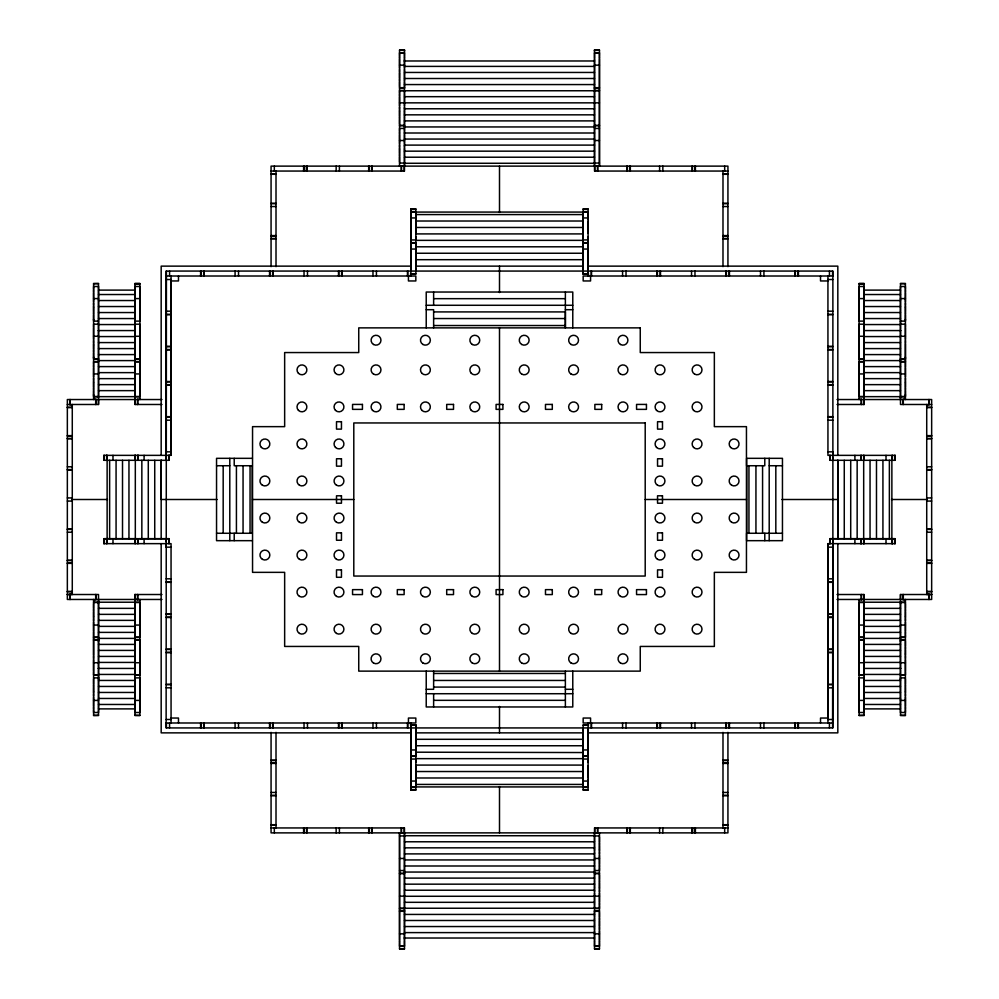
<?xml version="1.0" encoding="UTF-8"?>
<svg xmlns="http://www.w3.org/2000/svg" width="999" height="999" viewBox="0 0 999 999"><rect width="100%" height="100%" fill="white"/><g stroke="black" fill="none" stroke-linecap="round" stroke-linejoin="round"><path stroke-width="1.5" d="M93.581 599.462L93.581 715.559L98.514 715.559L98.514 599.462M93.581 395.429L93.581 390.484M93.581 389.735L93.581 387.712M93.581 387.038L93.581 382.842M93.581 382.592L93.581 381.306M93.581 380.519L93.581 378.171M93.581 377.06L93.581 367.944M93.581 367.207L93.581 365.172M93.581 364.498L93.581 362.237M93.581 357.754L93.581 352.797M93.581 352.06L93.581 350.037M93.581 349.35L93.581 345.167M93.581 344.917L93.581 343.631M93.581 342.832L93.581 340.497M93.581 339.385L93.581 327.497M93.581 326.823L93.581 324.55M93.581 320.08L93.581 315.122M93.581 314.373L93.581 312.35M93.581 311.676L93.581 307.492M93.581 307.23L93.581 305.956M93.581 305.157L93.581 302.809M93.581 301.698L93.581 292.595M93.581 291.845L93.581 289.822M93.581 289.148L93.581 286.875M67.345 404.483L98.514 404.483L98.514 399.538M98.514 397.152L98.514 330.269M98.514 329.52L98.514 289.822M98.514 289.148L98.514 286.875M98.514 679.308L98.514 677.21M98.514 641.633L98.514 639.535M98.514 603.945L98.514 601.848M171.066 722.989L171.054 543.643L103.896 543.643L103.896 538.698L169.181 538.698L169.181 543.643M169.181 460.302L169.181 455.357L169.181 460.302L103.896 460.302L103.896 455.357L171.054 455.357L171.066 280.956L178.484 280.956L178.484 276.011M104.196 460.302L104.196 455.357M106.656 460.302L106.656 455.357M107.13 538.698L107.13 460.302M109.628 538.698L109.628 460.302M112.987 460.302L112.987 455.357M116.071 538.698L116.071 460.302M122.515 538.698L122.515 460.302M128.958 538.698L128.958 460.302M134.94 397.152L134.94 361.863L139.885 361.863M134.94 359.465L134.94 357.367M134.94 319.692L134.94 321.566M134.94 712.125L134.94 709.852M134.94 709.178L134.94 707.155M134.94 706.405L134.94 697.302M134.94 696.191L134.94 693.843M134.94 693.044L134.94 691.77M134.94 691.508L134.94 687.324M134.94 686.65L134.94 684.627M134.94 683.878L134.94 677.21M134.94 669.48L134.94 674.45L98.514 674.437M134.94 668.731L134.94 659.615M134.94 658.503L134.94 656.168M134.94 655.369L134.94 654.083M134.94 653.833L134.94 649.65M134.94 648.963L134.94 646.94M134.94 646.203L134.94 639.535M134.94 636.763L134.94 634.502M134.94 633.828L134.94 631.793M134.94 631.056L134.94 621.94M134.94 620.829L134.94 618.481M134.94 617.694L134.94 616.408M134.94 616.158L134.94 611.962M134.94 611.288L134.94 609.265M134.94 608.516L134.94 601.848M161.963 594.517L134.94 594.517L134.94 599.462L137.775 599.462L137.775 594.517M134.94 399.538L134.94 283.441L139.885 283.441L139.885 399.538M135.315 455.357L135.315 543.643M137.762 460.302L137.762 455.357M139.885 712.125L139.885 709.852M139.885 709.178L139.885 707.155M139.885 706.405L139.885 697.302M139.885 696.191L139.885 693.843M139.885 693.044L139.885 691.77M139.885 691.508L139.885 687.324M139.885 686.65L139.885 684.627M139.885 683.878L139.885 678.92M139.885 674.45L139.885 672.177M139.885 671.503L139.885 659.615M139.885 658.503L139.885 656.168M139.885 655.369L139.885 654.083M139.885 653.833L139.885 649.65M139.885 648.963L139.885 646.94M139.885 646.203L139.885 641.246M139.885 636.763L139.885 634.502M139.885 633.828L139.885 631.793M139.885 631.056L139.885 621.94M139.885 620.829L139.885 618.481M139.885 617.694L139.885 616.408M139.885 616.158L139.885 611.962M139.885 611.288L139.885 609.265M139.885 608.516L139.885 603.571M139.885 670.853L139.885 666.845M141.846 538.698L141.846 460.302M144.093 460.302L144.093 455.357M148.289 538.698L148.289 460.302M154.733 538.698L154.733 460.302M161.176 538.698L161.176 460.302L161.176 499.5L217.058 499.5M161.176 455.357L161.176 266.134L410.901 266.134M166.121 279.533L171.066 279.533M166.121 546.703L166.121 543.643M166.121 541.77L166.121 538.698M166.121 460.302L166.121 271.066L832.879 271.066L832.879 727.934L166.121 727.934L166.421 271.079M166.421 722.989L166.421 727.921M168.881 460.302L168.881 455.357M171.066 349.862L166.121 349.862M171.066 314.697L166.121 314.697M399.538 162.013L399.538 157.055M399.538 156.319L399.538 154.283M399.538 153.609L399.538 149.425M399.538 149.163L399.538 147.889M399.538 147.09L399.538 144.743M399.538 143.644L399.538 134.528M399.538 133.779L399.538 131.756M399.538 131.081L399.538 128.809M399.538 124.326L399.538 119.38M399.538 118.631L399.538 116.608M399.538 115.934L399.538 111.751M399.538 111.488L399.538 110.215M399.538 109.415L399.538 107.068M399.538 105.956L399.538 96.853M399.538 96.104L399.538 94.081M399.538 93.406L399.538 91.134M399.538 86.651L399.538 81.706M399.538 80.956L399.538 78.933M399.538 78.259L399.538 74.076M399.538 73.814L399.538 72.54M399.538 71.741L399.538 69.393M399.538 68.282L399.538 59.166M399.538 58.429L399.538 56.394M399.538 55.719L399.538 53.459M404.483 163.724L404.483 163.049L399.538 163.049M404.483 126.049L404.483 125.375L399.538 125.375M404.483 88.374L404.483 87.7L399.538 87.7M404.483 832.879L404.483 949.05L399.538 949.05L399.538 832.879L399.538 939.834M404.483 166.121L404.483 157.055M404.483 156.319L404.483 154.283M404.483 153.609L404.483 149.425M404.483 149.163L404.483 147.889M404.483 147.09L404.483 144.743M404.483 143.644L404.483 134.528M404.483 133.779L404.483 131.756M404.483 131.081L404.483 128.809M404.483 119.38L404.483 128.446L399.538 128.446M404.483 118.631L404.483 116.608M404.483 115.934L404.483 111.751M404.483 111.488L404.483 110.215M404.483 109.415L404.483 107.068M404.483 105.956L404.483 96.853M404.483 96.104L404.483 94.081M404.483 93.406L404.483 91.134M404.483 87.862L404.483 81.706M404.483 80.956L404.483 78.933M404.483 78.259L404.483 74.076M404.483 73.814L404.483 72.54M404.483 71.741L404.483 69.393M404.483 68.282L404.483 59.166M404.483 58.429L404.483 56.394M404.483 55.719L404.483 53.459M410.901 790.147L410.901 722.989L410.901 790.147L415.846 790.147L415.846 724.862L410.901 724.862M410.901 269.63L410.901 271.016M410.901 269.093L410.901 267.957M410.901 266.458L410.901 245.916M410.901 245.379L410.901 208.853L415.846 208.853L415.846 274.138L410.901 274.138L410.901 276.011L410.901 208.853M410.901 760.326L410.901 759.04L415.846 759.04M410.901 729.208L410.901 727.934M415.846 270.442L415.846 269.63M415.846 269.093L415.846 267.957M415.846 266.458L415.846 245.916M415.846 245.379L415.846 244.243M415.846 239.323L415.846 238.524M415.846 237.987L415.846 236.613M415.846 233.329L415.846 232.168M415.846 231.955L415.846 230.12M415.846 229.87L415.846 225.437M415.846 224.138L415.846 221.303M415.846 219.505L415.846 216.196M415.846 215.609L415.846 214.81M415.846 214.273L415.846 213.137M565.372 671.128L565.372 706.967M565.372 292.033L565.372 327.872L565.372 311.913L433.628 311.913M583.154 756.842L583.154 786.925L415.846 786.925M583.154 754.757L583.154 753.621M583.154 753.084L583.154 732.542M583.154 731.043L583.154 729.907M583.154 729.37L583.154 728.558M588.099 274.138L583.154 274.138L583.154 208.853L588.099 208.853L588.099 276.011L588.099 239.91L583.154 239.96M588.099 785.863L588.099 784.727M588.099 784.19L588.099 783.391M588.099 782.804L588.099 779.495M588.099 777.697L588.099 774.862M588.099 773.563L588.099 769.13M588.099 768.88L588.099 767.045M588.099 766.832L588.099 765.671M588.099 762.387L588.099 761.013M588.099 760.476L588.099 759.677M588.099 756.842L588.099 753.621M588.099 753.084L588.099 732.542M588.099 731.043L588.099 729.907M588.099 729.37L588.099 727.984M594.517 51.149L594.517 49.95L599.462 50.025L599.462 166.121L599.462 59.166M594.517 945.541L594.517 943.281M594.517 942.606L594.517 940.571M594.517 939.834L594.517 930.718M594.517 929.607L594.517 927.259M594.517 926.46L594.517 925.186M594.517 924.924L594.517 920.741M594.517 920.067L594.517 918.044M594.517 917.294L594.517 910.626M594.517 907.866L594.517 905.594M594.517 904.919L594.517 902.896M594.517 902.147L594.517 893.044M594.517 891.932L594.517 889.585M594.517 888.785L594.517 887.512M594.517 887.249L594.517 883.066M594.517 882.392L594.517 880.369M594.517 879.62L594.517 870.554L599.462 870.554M594.517 870.191L594.517 867.919M594.517 867.244L594.517 865.221M594.517 864.472L594.517 855.356M594.517 854.257L594.517 851.91M594.517 851.111L594.517 849.837M594.517 849.575L594.517 845.391M594.517 844.717L594.517 842.681M594.517 841.945L594.517 832.879M594.517 166.121L594.517 49.95M599.462 945.541L599.462 943.281M599.462 942.606L599.462 940.571M599.462 939.834L599.462 930.718M599.462 929.607L599.462 927.259M599.462 926.46L599.462 925.186M599.462 924.924L599.462 920.741M599.462 920.067L599.462 918.044M599.462 917.294L599.462 912.349M599.462 907.866L599.462 905.594M599.462 904.919L599.462 902.896M599.462 902.147L599.462 893.044M599.462 891.932L599.462 889.585M599.462 888.785L599.462 887.512M599.462 887.249L599.462 883.066M599.462 882.392L599.462 880.369M599.462 879.62L599.462 874.674M599.462 870.191L599.462 867.919M599.462 867.244L599.462 865.221M599.462 864.472L599.462 855.356M599.462 854.257L599.462 851.91M599.462 851.111L599.462 849.837M599.462 849.575L599.462 845.391M599.462 844.717L599.462 842.681M599.462 841.945L599.462 836.987M858.029 538.698L829.819 538.698L829.819 543.643L829.819 538.698L895.104 538.698L895.104 543.643L827.946 543.643L827.934 718.044L820.516 718.044L820.516 722.989M827.934 719.492L832.879 719.492M827.934 684.327L832.879 684.327M827.934 649.163L832.879 649.163M827.946 613.973L832.879 613.998M827.946 578.833L832.879 578.833M830.119 543.643L830.119 538.698M832.579 276.011L832.579 271.079M832.879 538.698L832.579 727.921M832.879 460.302L832.879 457.23M832.929 455.357L832.879 452.297M837.824 543.643L837.824 732.866L588.099 732.866M837.824 499.5L837.824 460.302L837.824 538.698L837.824 499.5L781.942 499.5M854.907 543.643L854.907 538.698M859.115 332.205L859.115 328.147M859.115 599.462L859.115 715.559L864.06 715.559L864.06 599.462L861.225 599.462L861.225 594.517M859.115 395.429L859.115 390.484M859.115 389.735L859.115 387.712M859.115 387.038L859.115 382.842M859.115 382.592L859.115 381.306M859.115 380.519L859.115 378.171M859.115 377.06L859.115 367.944M859.115 367.207L859.115 365.172M859.115 364.498L859.115 362.237M859.115 357.754L859.115 352.797M859.115 352.06L859.115 350.037M859.115 349.35L859.115 345.167M859.115 344.917L859.115 343.631M859.115 342.832L859.115 340.497M859.115 339.385L859.115 327.497M859.115 326.823L859.115 324.55M859.115 320.08L859.115 315.122M859.115 314.373L859.115 312.35M859.115 311.676L859.115 307.492M859.115 307.23L859.115 305.956M859.115 305.157L859.115 302.809M859.115 301.698L859.115 292.595M859.115 291.845L859.115 289.822M859.115 289.148L859.115 286.875M861.238 543.643L861.238 538.698M863.685 543.643L863.685 455.357M864.06 321.79L864.06 319.692M837.037 404.483L864.06 404.483L864.06 399.538M864.06 397.152L864.06 390.484M864.06 389.735L864.06 387.712M864.06 387.038L864.06 382.842M864.06 382.592L864.06 381.306M864.06 380.519L864.06 378.171M864.06 377.06L864.06 367.944M864.06 367.207L864.06 365.172M864.06 364.498L864.06 362.237M864.06 359.465L864.06 352.797M864.06 352.06L864.06 350.037M864.06 349.35L864.06 345.167M864.06 344.917L864.06 343.631M864.06 342.832L864.06 340.497M864.06 339.385L864.06 330.269M864.06 329.52L864.06 324.563L900.486 324.563M864.06 321.566L864.06 315.122M864.06 314.373L864.06 312.35M864.06 311.676L864.06 307.492M864.06 307.23L864.06 305.956M864.06 305.157L864.06 302.809M864.06 301.698L864.06 292.595M864.06 291.845L864.06 289.822M864.06 289.148L864.06 286.875M886.013 543.643L886.013 538.698M892.344 543.643L892.344 538.698M894.804 543.643L894.804 538.698M829.819 455.357L829.819 460.302L895.104 460.302L895.104 455.357L827.946 455.357L827.934 276.011M900.486 712.125L900.486 709.852M900.486 709.178L900.486 669.48M900.486 668.731L900.486 601.848M900.486 599.462L900.486 594.517L931.655 594.517L926.722 594.517L926.722 404.483M900.486 399.538L900.486 283.441L905.419 283.441L905.419 399.538M905.419 394.68L905.419 396.478L900.486 396.478L900.486 397.152M905.419 357.005L905.419 358.791L900.486 358.791L900.486 359.465M905.419 319.33L905.419 321.116L900.486 321.116L900.486 321.79M905.419 712.125L905.419 709.852M905.419 709.178L905.419 707.155M905.419 706.405L905.419 697.302M905.419 696.191L905.419 693.843M905.419 693.044L905.419 691.77M905.419 691.508L905.419 687.324M905.419 686.65L905.419 684.627M905.419 683.878L905.419 678.92M905.419 674.45L905.419 672.177M905.419 671.503L905.419 659.615M905.419 658.503L905.419 656.168M905.419 655.369L905.419 654.083M905.419 653.833L905.419 649.65M905.419 648.963L905.419 646.94M905.419 646.203L905.419 641.246M905.419 636.763L905.419 634.502M905.419 633.828L905.419 631.793M905.419 631.056L905.419 621.94M905.419 620.829L905.419 618.481M905.419 617.694L905.419 616.408M905.419 616.158L905.419 611.962M905.419 611.288L905.419 609.265M905.419 608.516L905.419 603.571M139.885 332.205L139.885 328.147M166.121 649.163L171.066 649.138M166.121 613.973L171.054 613.973M166.121 578.833L171.054 578.808M166.121 719.492L171.066 719.467M166.121 684.327L171.066 684.303M827.946 385.027L832.879 385.027M827.934 349.862L832.879 349.837M827.934 314.697L832.879 314.673M827.934 279.533L832.879 279.508M827.946 420.192L832.879 420.167M859.115 666.845L859.115 670.853M169.568 271.066L169.568 276.011M204.046 271.066L204.046 276.011M238.524 271.066L238.524 276.011M273.002 271.079L273.002 276.011M307.48 271.079L307.48 276.011M341.945 271.079L341.958 276.011M376.423 271.079L376.423 276.011M622.577 722.989L622.577 727.921M657.042 722.989L657.08 727.921M691.52 722.989L691.545 727.921M725.998 722.989L726.023 727.921M760.476 722.989L760.501 727.934M794.954 722.989L794.979 727.934M829.432 727.934L829.432 722.989M622.577 271.079L622.577 276.011M657.067 271.079L657.067 276.011M691.545 271.079L691.545 276.011M726.023 271.066L726.023 276.011M760.501 271.066L760.501 276.011M794.979 271.066L794.979 276.011M829.457 271.066L829.432 276.011M204.021 722.989L204.046 727.934M238.499 722.989L238.524 727.934M272.977 722.989L273.002 727.934M307.455 722.989L307.48 727.921M341.92 722.989L341.958 727.921M376.423 722.989L376.423 727.921M169.543 727.934L169.568 722.989M404.483 51.149L404.483 49.95L399.538 50.025L399.538 166.121M399.538 50.325L404.483 50.325M594.517 50.325L599.462 50.325M399.538 52.785L404.483 52.785M594.517 52.785L599.462 52.785M399.538 53.084L404.483 53.084M594.517 53.084L599.462 53.084M404.22 60.976L594.517 60.976M399.538 65.16L404.483 65.16M594.517 65.16L599.462 65.16M404.483 66.396L594.517 66.396M404.483 72.452L594.517 72.452M404.483 78.509L594.517 78.509M404.483 84.565L594.517 84.565M599.462 87.7L594.517 87.7L594.517 88.374M399.538 87.999L404.483 87.999M594.517 87.999L599.462 87.999M399.538 90.459L404.483 90.459M594.517 90.459L599.462 90.459M399.538 90.759L599.462 90.759M404.483 96.678L594.517 96.678M399.538 102.847L599.462 102.847M404.483 108.779L594.517 108.779M404.483 114.835L594.517 114.835M404.483 120.891L594.517 120.891M599.462 125.375L594.517 125.375L594.517 126.049M399.538 125.687L404.483 125.687M594.517 125.687L599.462 125.687M404.483 126.948L594.517 126.948M594.517 128.446L599.462 128.446M404.483 133.004L594.517 133.004M404.483 139.061L594.517 139.061M399.538 140.522L404.483 140.522M594.517 140.522L599.462 140.522M404.483 145.105L594.517 145.105M404.483 151.161L594.517 151.161M404.483 157.218L594.517 157.218M599.462 163.049L594.517 163.049L594.517 163.724M404.22 163.274L594.517 163.274M399.538 165.809L402.01 165.809M596.99 165.809L599.462 165.809M271.066 171.054L404.483 171.054L404.483 49.95M727.934 171.054L594.517 171.054L594.517 59.166M271.066 173.963L276.011 173.963M722.989 173.963L727.934 173.963M271.066 174.288L276.011 174.288M722.989 174.288L727.934 174.288M271.066 203.321L276.011 203.321M722.989 203.321L727.934 203.321M271.066 203.646L276.011 203.646M722.989 203.646L727.934 203.646M271.066 206.543L276.011 206.543M722.989 206.543L727.934 206.543M410.901 209.153L415.846 209.153M583.154 209.153L588.099 209.153M410.901 211.613L415.846 211.613M583.154 211.613L588.099 211.613M410.901 211.913L415.846 211.913M583.154 211.913L588.099 211.913M415.846 212.075L583.154 212.075L583.154 242.158M415.846 214.573L583.154 214.573M410.901 217.944L415.846 217.944M583.154 217.944L588.099 217.944M415.846 221.016L583.154 221.016M415.846 227.472L583.154 227.472M415.846 233.916L583.154 233.916M271.066 235.589L276.011 235.589M722.989 235.589L727.934 235.589M271.066 235.901L276.011 235.901M722.989 235.901L727.934 235.901M271.066 238.486L276.011 238.486M722.989 238.486L727.934 238.486M271.066 238.811L276.011 238.811M722.989 238.811L727.934 238.811M410.901 239.96L415.846 239.96M415.846 240.359L583.154 240.359M410.901 242.72L415.846 242.72M583.154 242.72L588.099 242.72M410.901 243.019L415.846 243.019M583.154 243.019L588.099 243.019M415.846 246.803L583.154 246.803M410.901 249.051L415.846 249.051M583.154 249.051L588.099 249.051M415.846 253.247L583.154 253.247M415.846 259.69L583.154 259.69M415.846 266.134L583.154 266.134M588.099 266.134L837.824 266.134L837.824 455.357M410.901 273.826L415.846 273.826M583.154 273.826L588.099 273.826M832.879 276.011L583.166 276.011L583.166 280.956L590.571 280.956L590.571 276.011M827.934 280.956L820.516 280.956L820.516 276.011M93.581 283.753L98.514 283.654M134.94 283.654L139.885 283.654M859.115 283.654L864.06 283.654M900.486 283.654L905.419 283.753M134.94 283.753L139.885 283.753M859.115 283.753L864.06 283.753M93.581 286.501L98.514 286.501M139.885 286.501L134.94 286.501L134.94 298.589L139.885 298.589M859.115 286.501L864.06 286.501L864.06 298.589L859.115 298.589M900.486 286.501L905.419 286.501M98.514 290.11L134.94 290.11M864.06 290.11L900.486 290.11M98.514 294.53L134.94 294.53M864.06 294.53L900.486 294.53M93.581 298.589L98.514 298.589M433.628 298.664L565.372 298.664M900.486 298.589L905.419 298.589M98.514 300.537L134.94 300.537M864.06 300.537L900.486 300.537M426.223 305.282L572.777 305.282M98.514 306.543L134.94 306.543M864.06 306.543L900.486 306.543M426.223 309.702L433.628 309.702L433.628 327.872M565.372 309.702L572.777 309.702M166.121 311.176L171.066 311.176M827.934 311.176L832.879 311.176M98.514 312.55L134.94 312.55M864.06 312.55L900.486 312.55M166.121 314.348L171.066 314.348M827.934 314.348L832.879 314.348M98.514 318.556L134.94 318.556M433.628 318.544L565.372 318.544M864.06 318.556L900.486 318.556M98.514 321.116L93.581 321.116L93.581 319.33M139.885 321.116L134.94 321.116L134.94 321.79M859.115 321.116L864.06 321.116M93.581 324.188L98.514 324.188M139.885 324.188L134.94 324.188L134.94 336.263L139.885 336.263M859.115 324.188L864.06 324.188L864.06 336.263L859.115 336.263M900.486 324.188L905.419 324.188M98.514 324.563L134.94 324.563L134.94 329.52M433.628 325.537L565.372 325.537M98.177 330.569L134.94 330.569M864.06 328.147L864.06 330.569L900.823 330.569M93.581 336.263L98.514 336.263M900.486 336.263L905.419 336.263M98.514 336.576L134.94 336.576L134.94 332.155M864.06 336.576L900.486 336.576M98.514 342.582L134.94 342.582M864.06 342.582L900.486 342.582M166.121 346.341L171.066 346.341M827.934 346.341L832.879 346.341M166.121 346.69L171.066 346.69M827.934 346.69L832.879 346.69M98.514 348.589L134.94 348.589M864.06 348.589L900.486 348.589M166.121 349.513L171.066 349.513M827.934 349.513L832.879 349.513M98.514 354.595L134.94 354.595M864.06 354.595L900.486 354.595M98.514 358.791L93.581 358.791L93.581 357.005M134.94 358.791L139.885 358.791M859.115 358.791L864.06 358.791L864.06 357.367M93.581 359.103L98.514 359.103M134.94 359.103L139.885 359.103M859.115 359.103L864.06 359.103M900.486 359.103L905.419 359.103M98.514 360.602L134.94 360.602M864.06 360.602L900.486 360.602M93.581 361.551L98.514 361.551M134.94 361.551L139.885 361.551M859.115 361.551L864.06 361.551M900.486 361.551L905.419 361.551M93.581 361.863L98.514 361.863M859.115 361.863L864.06 361.863L864.06 396.478L859.115 396.478M900.486 361.863L905.419 361.863M98.514 366.608L134.94 366.608M864.06 366.608L900.486 366.608M98.514 372.627L134.94 372.627M864.06 372.627L900.486 372.627M93.581 373.938L98.514 373.938M134.94 373.938L139.885 373.938M859.115 373.938L864.06 373.938M900.486 373.938L905.419 373.938M98.514 378.633L134.94 378.633M864.06 378.633L900.486 378.633M166.121 381.506L171.066 381.506M827.934 381.506L832.879 381.506M166.121 381.855L171.066 381.855M827.934 381.855L832.879 381.855M98.514 384.64L134.94 384.64M166.121 384.677L171.066 384.677M827.934 384.677L832.879 384.677M864.06 384.64L900.486 384.64M98.514 390.646L134.94 390.646M864.06 390.646L900.486 390.646M98.514 396.478L93.581 396.478L93.581 394.68M134.94 396.478L139.885 396.478M98.514 396.653L134.94 396.653M864.06 396.653L900.486 396.653M93.581 396.778L98.514 396.778M134.94 396.778L139.885 396.778M859.115 396.778L864.06 396.778M900.486 396.778L905.419 396.778M93.581 399.238L96.041 399.238M137.412 399.238L139.885 399.238M859.115 399.238L861.588 399.238M902.959 399.238L905.419 399.238M161.963 399.538L67.345 399.538L67.345 599.462L161.963 599.462M837.037 399.538L931.655 399.538L931.655 599.462L837.037 599.462M161.963 404.483L134.94 404.483L134.94 390.484M931.655 404.483L900.486 404.483L900.486 330.269M69.805 404.795L72.278 404.795M926.722 404.795L929.195 404.795M67.345 407.28L72.278 407.28M926.722 407.28L931.655 407.28M67.345 407.592L72.278 407.592M926.722 407.592L931.655 407.592M166.121 416.67L171.054 416.67M827.946 416.67L832.879 416.67M166.121 417.033L171.054 417.033M827.946 417.033L832.879 417.033M166.121 420.192L171.054 420.192M67.345 435.639L72.278 435.639M926.722 435.639L931.655 435.639M67.345 435.939L72.278 435.939M926.722 435.939L931.655 435.939M67.345 438.436L72.278 438.436M926.722 438.436L931.655 438.436M67.345 438.748L72.278 438.748M926.722 438.748L931.655 438.748M166.121 451.835L171.054 451.835M827.946 451.835L832.879 451.835M863.998 455.357L863.998 460.302M252.385 458.329L216.546 458.329L216.546 540.671L252.385 540.671M216.546 465.734L229.795 465.734M252.385 465.734L234.216 465.734L234.216 458.329M769.205 465.734L782.454 465.734M67.345 466.783L72.278 466.783M926.722 466.783L931.655 466.783M67.345 469.592L72.278 469.592M926.722 469.592L931.655 469.592M67.345 469.905L72.278 469.905M926.722 469.905L931.655 469.905M67.345 497.939L72.278 497.939M926.722 497.939L931.655 497.939M71.965 499.5L107.467 499.5M252.547 499.5L353.796 499.5M645.204 499.5L746.453 499.5M891.533 499.5L927.035 499.5M67.345 501.061L72.278 501.061M926.722 501.061L931.655 501.061M67.345 529.095L72.278 529.095M926.722 529.095L931.655 529.095M67.345 529.408L72.278 529.408M926.722 529.408L931.655 529.408M67.345 532.217L72.278 532.217M926.722 532.217L931.655 532.217M216.546 533.266L252.385 533.266M782.454 533.266L746.615 533.266L746.615 540.671L782.454 540.671L782.454 458.329L746.615 458.329L746.615 465.734L764.784 465.734L764.784 458.329M137.2 538.698L103.896 538.698L103.896 543.643M139.298 538.698L140.422 538.698M140.971 538.698L169.181 538.698M858.578 538.698L859.702 538.698M861.8 538.698L895.104 538.698L895.104 543.643M166.121 547.165L171.054 547.165M827.946 547.165L832.879 547.165M67.345 560.252L72.278 560.252M926.722 560.252L931.655 560.252M67.345 560.564L72.278 560.564M926.722 560.564L931.655 560.564M67.345 563.061L72.278 563.061M926.722 563.061L931.655 563.061M67.345 563.361L72.278 563.361M926.722 563.361L931.655 563.361M166.121 581.967L171.054 581.967M827.946 581.967L832.879 581.967M166.121 582.33L171.054 582.33M827.946 582.33L832.879 582.33M67.345 591.408L72.278 591.408M926.722 591.408L931.655 591.408M67.345 591.72L72.278 591.72M926.722 591.72L931.655 591.72M69.805 594.205L72.278 594.205M926.722 594.205L929.195 594.205M837.037 594.517L864.06 594.517L864.06 608.516M93.581 599.762L96.041 599.762M137.412 599.762L139.885 599.762M859.115 599.762L861.588 599.762M902.959 599.762L905.419 599.762M93.581 602.222L139.885 602.222M859.115 602.222L905.419 602.222M93.581 602.522L98.514 602.522M134.94 602.522L139.885 602.522M859.115 602.522L864.06 602.522L864.06 601.848M905.419 602.522L900.486 602.522L900.486 603.945M98.514 608.354L134.94 608.354M864.06 608.354L900.486 608.354M98.514 614.36L134.94 614.36M166.121 614.323L171.066 614.323M827.934 614.323L832.879 614.323M864.06 614.36L900.486 614.36M166.121 617.145L171.066 617.145M827.934 617.145L832.879 617.145M166.121 617.494L171.066 617.494M827.934 617.494L832.879 617.494M98.514 620.367L134.94 620.367M864.06 620.367L900.486 620.367M93.581 625.062L98.514 625.062M134.94 625.062L139.885 625.062M859.115 625.062L864.06 625.062M900.486 625.062L905.419 625.062M98.514 626.373L134.94 626.373M864.06 626.373L900.486 626.373M98.514 632.392L134.94 632.392M864.06 632.392L900.486 632.392M93.581 637.137L98.514 637.137M134.94 637.137L139.885 637.137M859.115 637.137L864.06 637.137M900.486 637.137L905.419 637.137M93.581 637.449L98.514 637.449M134.94 637.449L139.885 637.449M859.115 637.449L864.06 637.449M900.486 637.449L905.419 637.449M98.514 638.398L134.94 638.398M864.06 638.398L900.486 638.398M93.581 639.897L98.514 639.897M134.94 639.897L139.885 639.897M859.115 639.897L864.06 639.897M900.486 639.897L905.419 639.897M93.581 640.209L98.514 640.209M134.94 640.209L139.885 640.209M859.115 640.209L864.06 640.209L864.06 639.535M905.419 640.209L900.486 640.209L900.486 641.633M98.514 644.405L134.94 644.405M864.06 644.405L900.486 644.405M166.121 649.487L171.066 649.487M827.934 649.487L832.879 649.487M98.514 650.411L134.94 650.411M864.06 650.411L900.486 650.411M166.121 652.31L171.066 652.31M827.934 652.31L832.879 652.31M166.121 652.659L171.066 652.659M827.934 652.659L832.879 652.659M98.514 656.418L134.94 656.418M864.06 656.418L900.486 656.418M98.514 662.424L134.94 662.424M900.486 662.424L864.06 662.424L864.06 666.845M93.581 662.737L98.514 662.737M134.94 662.737L139.885 662.737M859.115 662.737L864.06 662.737M900.486 662.737L905.419 662.737M98.177 668.431L134.94 668.431M864.06 668.431L900.823 668.431M433.628 673.463L565.372 673.463M900.486 674.437L864.06 674.437L864.06 669.48M93.581 677.884L98.514 677.884M134.94 677.884L139.885 677.884M859.115 677.884L864.06 677.884L864.06 677.21M905.419 677.884L900.486 677.884L900.486 679.308M98.514 680.444L134.94 680.444M433.628 680.456L565.372 680.456M864.06 680.444L900.486 680.444M166.121 684.652L171.066 684.652M827.934 684.652L832.879 684.652M98.514 686.45L134.94 686.45M864.06 686.45L900.486 686.45M433.628 687.087L565.372 687.087M166.121 687.824L171.066 687.824M827.934 687.824L832.879 687.824M426.223 689.298L433.628 689.298L433.628 671.128M565.372 689.298L572.777 689.298M98.514 692.457L134.94 692.457M864.06 692.457L900.486 692.457M426.223 693.718L572.777 693.718M98.514 698.463L134.94 698.463M864.06 698.463L900.486 698.463M93.581 700.411L98.514 700.411M134.94 700.411L139.885 700.411M433.628 700.336L565.372 700.336M859.115 700.411L864.06 700.411M900.486 700.411L905.419 700.411M98.514 704.47L134.94 704.47M864.06 704.47L900.486 704.47M98.514 708.89L134.94 708.89M864.06 708.89L900.486 708.89M93.581 712.499L98.514 712.499M134.94 712.499L139.885 712.499M859.115 712.499L864.06 712.499M900.486 712.499L905.419 712.499M93.581 715.346L98.514 715.247M134.94 715.247L139.885 715.346M859.115 715.346L864.06 715.247M900.486 715.247L905.419 715.346M171.066 718.044L178.484 718.044L178.484 722.989M166.121 722.989L415.834 722.989L415.834 718.044L408.429 718.044L408.429 722.989M410.901 725.174L415.846 725.174M583.154 725.174L588.099 725.174M410.901 732.866L161.176 732.866L161.176 543.643M415.846 732.866L583.154 732.866M415.846 739.31L583.154 739.31M415.846 745.754L583.154 745.754M410.901 749.949L415.846 749.949M583.154 749.949L588.099 749.949M415.846 752.197L583.154 752.547M410.901 755.981L415.846 755.981M583.154 755.981L588.099 755.981M410.901 756.28L415.846 756.28M583.154 756.28L588.099 756.28M415.846 758.641L583.154 758.641M583.154 759.04L588.099 759.04L588.099 760.326M271.066 760.189L276.011 760.189M722.989 760.189L727.934 760.189M271.066 760.514L276.011 760.514M722.989 760.514L727.934 760.514M271.066 763.099L276.011 763.099M722.989 763.099L727.934 763.099M271.066 763.411L276.011 763.411M722.989 763.411L727.934 763.411M415.846 765.084L583.154 765.084M415.846 771.528L583.154 771.528M415.846 777.984L583.154 777.984M410.901 781.056L415.846 781.056M583.154 781.056L588.099 781.056M415.846 784.427L583.154 784.427M410.901 787.087L415.846 787.087M583.154 787.087L588.099 787.087M410.901 787.387L415.846 787.387M583.154 787.387L588.099 787.387M410.901 789.847L415.846 789.847M583.154 789.847L588.099 789.847M271.066 792.457L276.011 792.457M722.989 792.457L727.934 792.457M271.066 795.354L276.011 795.354M722.989 795.354L727.934 795.354M271.066 795.679L276.011 795.679M722.989 795.679L727.934 795.679M271.066 824.712L276.011 824.712M722.989 824.712L727.934 824.712M271.066 825.037L276.011 825.037M722.989 825.037L727.934 825.037M271.066 827.946L404.483 827.946L404.483 939.834M727.934 827.946L594.517 827.946L594.517 949.05L599.462 949.05L599.462 832.879M399.538 833.191L402.01 833.191M596.99 833.191L599.462 833.191M404.22 835.726L594.517 835.726M399.538 835.951L404.483 835.951L404.483 835.276M594.517 835.951L599.462 835.951M404.483 841.782L594.517 841.782M404.483 847.839L594.517 847.839M404.483 853.895L594.517 853.895M399.538 858.478L404.483 858.478M594.517 858.478L599.462 858.478M404.483 859.939L594.517 859.939M404.483 865.996L594.517 865.996M399.538 870.554L404.483 870.554M404.483 872.052L594.517 872.052M399.538 873.313L404.483 873.313M594.517 873.313L599.462 873.313M399.538 873.626L404.483 873.626L404.483 872.951M594.517 873.626L599.462 873.626M404.483 878.109L594.517 878.109M404.483 884.165L594.517 884.165M404.483 890.221L594.517 890.221M399.538 896.153L404.483 896.153M594.517 896.153L599.462 896.153M404.483 896.278L594.517 896.278M404.483 902.322L594.517 902.322M399.538 908.241L599.462 908.241M399.538 908.541L404.483 908.541M594.517 908.541L599.462 908.541M399.538 911.001L404.483 911.001M594.517 911.001L599.462 911.001M399.538 911.3L404.483 911.3L404.483 910.626M594.517 911.3L599.462 911.3M404.483 914.435L594.517 914.435M404.483 920.491L594.517 920.491M404.483 926.548L594.517 926.548M404.483 932.604L594.517 932.604M399.538 933.84L404.483 933.84M594.517 933.84L599.462 933.84M404.22 938.024L594.517 938.024M399.538 945.916L404.483 945.916M594.517 945.916L599.462 945.916M399.538 946.215L404.483 946.215M594.517 946.215L599.462 946.215M399.538 948.675L404.483 948.675M594.517 948.675L599.462 948.675M166.421 276.011L415.834 276.011L415.834 280.956L408.429 280.956L408.429 276.011M832.579 722.989L583.166 722.989L583.166 718.044L590.571 718.044L590.571 722.989M864.06 330.569L864.06 332.155M171.054 385.002L166.121 385.002M134.94 666.845L134.94 670.853M929.107 399.538L929.107 404.483M929.107 594.517L929.107 599.462M928.833 399.538L928.833 404.483M928.833 594.517L928.833 599.462M905.419 286.875L905.419 289.148M905.419 289.822L905.419 291.845M905.419 292.595L905.419 301.698M905.419 302.809L905.419 305.157M905.419 305.956L905.419 307.23M905.419 307.492L905.419 311.676M905.419 312.35L905.419 314.373M905.419 315.122L905.419 320.08M905.419 324.55L905.419 326.823M905.419 327.497L905.419 339.385M905.419 340.497L905.419 342.832M905.419 343.631L905.419 367.207M905.419 367.944L905.419 377.06M905.419 378.171L905.419 380.519M905.419 381.306L905.419 382.592M905.419 382.842L905.419 387.038M905.419 387.712L905.419 389.735M905.419 390.484L905.419 395.429M905.419 599.462L905.419 715.559L900.486 715.559L900.486 594.517M903.321 399.538L903.321 404.483M903.321 594.517L903.321 599.462M903.034 399.538L903.034 404.483M903.034 594.517L903.034 599.462M900.486 286.875L900.486 289.148M900.486 289.822L900.486 329.52M895.104 455.357L895.104 460.302M894.804 455.357L894.804 460.302M892.344 455.357L892.344 460.302M892.045 455.357L892.045 460.302M891.87 460.302L891.87 538.698M889.372 460.302L889.372 538.698M886.013 455.357L886.013 460.302M882.929 460.302L882.929 538.698M876.485 460.302L876.485 538.698M870.042 460.302L870.042 538.698M864.06 404.483L864.06 283.441L859.115 283.441L859.115 399.538M864.06 609.265L864.06 611.288M864.06 611.962L864.06 616.158M864.06 616.408L864.06 617.694M864.06 618.481L864.06 620.829M864.06 621.94L864.06 631.056M864.06 631.793L864.06 633.828M864.06 634.502L864.06 636.763M864.06 640.034L864.06 646.203M864.06 646.94L864.06 648.963M864.06 649.65L864.06 653.833M864.06 654.083L864.06 655.369M864.06 656.168L864.06 658.503M864.06 659.615L864.06 668.731M864.06 677.722L864.06 683.878M864.06 684.627L864.06 686.65M864.06 687.324L864.06 691.508M864.06 691.77L864.06 693.044M864.06 693.843L864.06 696.191M864.06 697.302L864.06 706.405M864.06 707.155L864.06 709.178M864.06 709.852L864.06 712.125M863.773 399.538L863.773 404.483M863.773 594.517L863.773 599.462M861.513 399.538L861.513 404.483M861.513 594.517L861.513 599.462M861.225 399.538L861.225 404.483M861.238 455.357L861.238 460.302M860.926 455.357L860.926 460.302M859.115 603.571L859.115 608.516M859.115 609.265L859.115 611.288M859.115 611.962L859.115 616.158M859.115 616.408L859.115 617.694M859.115 618.481L859.115 620.829M859.115 621.94L859.115 631.056M859.115 631.793L859.115 655.369M859.115 656.168L859.115 658.503M859.115 659.615L859.115 671.503M859.115 672.177L859.115 674.45M859.115 678.92L859.115 683.878M859.115 684.627L859.115 686.65M859.115 687.324L859.115 691.508M859.115 691.77L859.115 693.044M859.115 693.843L859.115 696.191M859.115 697.302L859.115 706.405M859.115 707.155L859.115 709.178M859.115 709.852L859.115 712.125M857.154 460.302L857.154 538.698M854.907 455.357L854.907 460.302M850.711 460.302L850.711 538.698M844.267 460.302L844.267 538.698M830.119 455.357L830.119 460.302M827.946 543.643L827.934 722.989M798.401 271.066L798.401 276.011M798.401 722.989L798.401 727.934M798.064 271.066L798.064 276.011M798.064 722.989L798.064 727.934M795.304 271.066L795.304 276.011M795.304 722.989L795.304 727.934M775.823 465.734L775.823 533.266M769.205 458.329L769.205 540.671M764.784 533.266L764.784 540.671M763.923 271.066L763.923 276.011M763.923 722.989L763.923 727.934M762.574 465.734L762.574 533.266M755.943 465.734L755.943 533.266M748.95 465.734L748.95 533.266M746.753 465.734L746.753 533.266M729.445 271.066L729.445 276.011M729.445 722.989L729.445 727.934M729.108 271.066L729.108 276.011M729.108 722.989L729.108 727.934M727.934 266.633L727.934 166.121L271.066 166.121L271.066 266.633M727.934 732.367L727.934 832.879L271.066 832.879L271.066 732.367M726.348 271.066L726.348 276.011M726.348 722.989L726.348 727.934M724.675 166.121L724.675 171.054M724.675 827.946L724.675 832.879M722.989 171.054L722.989 266.633M722.989 732.367L722.989 827.946M695.391 166.121L695.391 171.054M695.391 827.946L695.391 832.879M695.067 166.121L695.067 171.054M694.967 271.066L694.967 276.011M694.967 722.989L694.967 727.934M692.457 166.121L692.457 171.054M692.132 166.121L692.132 171.054M662.849 166.121L662.849 171.054M662.849 827.946L662.849 832.879M660.501 271.079L660.501 276.011M660.501 722.989L660.501 727.921M660.152 271.079L660.152 276.011M660.152 722.989L660.152 727.921M659.602 166.121L659.602 171.054M659.602 827.946L659.602 832.879M657.392 271.079L657.392 276.011M657.392 722.989L657.392 727.921M630.319 166.121L630.319 171.054M630.319 827.946L630.319 832.879M629.994 166.121L629.994 171.054M629.994 827.946L629.994 832.879M627.384 166.121L627.384 171.054M627.384 827.946L627.384 832.879M627.06 166.121L627.06 171.054M627.06 827.946L627.06 832.879M626.023 271.079L626.023 276.011M626.023 722.989L626.023 727.921M599.462 53.459L599.462 55.719M599.462 56.394L599.462 58.429M597.777 166.121L597.777 171.054M597.777 827.946L597.777 832.879M597.452 166.121L597.452 171.054M597.452 827.946L597.452 832.879M594.842 166.121L594.842 171.054M594.842 827.946L594.842 832.879M594.517 53.322L594.517 58.429M591.545 271.079L591.545 276.011M591.545 722.989L591.545 727.921M591.196 271.079L591.196 276.011M591.196 722.989L591.196 727.921M588.436 273.539L588.436 276.011M588.436 722.989L588.436 725.461M588.099 213.137L588.099 214.273M588.099 214.81L588.099 215.609M588.099 216.196L588.099 219.505M588.099 221.303L588.099 224.138M588.099 225.437L588.099 229.87M588.099 230.12L588.099 231.955M588.099 232.168L588.099 233.329M588.099 236.613L588.099 237.987M588.099 238.524L588.099 239.323M588.099 727.934L588.099 729.208M583.154 244.243L583.154 245.379M583.154 245.916L583.154 274.138M572.777 327.872L572.777 292.033L426.223 292.033L426.223 327.872M572.777 671.128L572.777 706.967L426.223 706.967L426.223 671.128M499.5 166.121L499.5 212.425M499.5 266.134L499.5 292.557M499.5 327.872L499.5 671.128M499.5 706.443L499.5 732.866M499.5 786.575L499.5 832.879M433.628 292.033L433.628 305.282M433.628 693.718L433.628 706.967M415.846 724.862L415.846 753.084M415.846 753.621L415.846 754.757M415.846 759.677L415.846 760.476M415.846 761.013L415.846 762.387M415.846 765.671L415.846 766.832M415.846 767.045L415.846 768.88M415.846 769.13L415.846 773.563M415.846 774.862L415.846 777.697M415.846 779.495L415.846 782.804M415.846 783.391L415.846 784.19M415.846 784.727L415.846 785.863M410.564 273.539L410.564 276.011M410.564 722.989L410.564 725.461M407.804 271.079L407.804 276.011M407.804 722.989L407.804 727.921M407.455 271.079L407.455 276.011M407.455 722.989L407.455 727.921M404.483 940.571L404.483 945.678M404.158 166.121L404.158 171.054M404.158 827.946L404.158 832.879M401.548 166.121L401.548 171.054M401.548 827.946L401.548 832.879M401.223 166.121L401.223 171.054M401.223 827.946L401.223 832.879M399.538 940.571L399.538 942.606M399.538 943.281L399.538 945.541M372.977 271.079L372.977 276.011M372.977 722.989L372.977 727.921M371.94 166.121L371.94 171.054M371.94 827.946L371.94 832.879M371.616 166.121L371.616 171.054M371.616 827.946L371.616 832.879M369.006 166.121L369.006 171.054M369.006 827.946L369.006 832.879M368.681 166.121L368.681 171.054M368.681 827.946L368.681 832.879M341.608 271.079L341.608 276.011M341.608 722.989L341.608 727.921M339.398 166.121L339.398 171.054M339.398 827.946L339.398 832.879M338.848 271.079L338.848 276.011M338.848 722.989L338.848 727.921M338.499 271.079L338.499 276.011M338.499 722.989L338.499 727.921M336.151 166.121L336.151 171.054M336.151 827.946L336.151 832.879M306.868 827.946L306.868 832.879M306.543 827.946L306.543 832.879M304.033 271.066L304.033 276.011M304.033 722.989L304.033 727.934M303.933 827.946L303.933 832.879M303.609 166.121L303.609 171.054M303.609 827.946L303.609 832.879M276.011 171.054L276.011 266.633M276.011 732.367L276.011 827.946M274.325 166.121L274.325 171.054M274.325 827.946L274.325 832.879M272.652 271.066L272.652 276.011M272.652 722.989L272.652 727.934M269.892 271.066L269.892 276.011M269.892 722.989L269.892 727.934M269.555 271.066L269.555 276.011M269.555 722.989L269.555 727.934M252.248 465.734L252.248 533.266M250.05 465.734L250.05 533.266M243.057 465.734L243.057 533.266M236.426 465.734L236.426 533.266M235.077 271.066L235.077 276.011M235.077 722.989L235.077 727.934M234.216 533.266L234.216 540.671M229.795 458.329L229.795 540.671M223.177 465.734L223.177 533.266M203.696 271.066L203.696 276.011M203.696 722.989L203.696 727.934M200.936 271.066L200.936 276.011M200.936 722.989L200.936 727.934M200.599 271.066L200.599 276.011M200.599 722.989L200.599 727.934M171.066 276.011L171.054 455.357M168.881 538.698L168.881 543.643M144.093 538.698L144.093 543.643M139.885 286.875L139.885 289.148M139.885 289.822L139.885 291.845M139.885 292.595L139.885 301.698M139.885 302.809L139.885 305.157M139.885 305.956L139.885 307.23M139.885 307.492L139.885 311.676M139.885 312.35L139.885 314.373M139.885 315.122L139.885 320.08M139.885 324.55L139.885 326.823M139.885 327.497L139.885 339.385M139.885 340.497L139.885 342.832M139.885 343.631L139.885 367.207M139.885 367.944L139.885 377.06M139.885 378.171L139.885 380.519M139.885 381.306L139.885 382.592M139.885 382.842L139.885 387.038M139.885 387.712L139.885 389.735M139.885 390.484L139.885 395.429M139.885 599.462L139.885 715.559L134.94 715.559L134.94 594.517M138.074 538.698L138.074 543.643M137.775 399.538L137.775 404.483M137.762 538.698L137.762 543.643M137.487 399.538L137.487 404.483M137.487 594.517L137.487 599.462M135.227 399.538L135.227 404.483M135.227 594.517L135.227 599.462M135.002 538.698L135.002 543.643M134.94 286.875L134.94 289.148M134.94 289.822L134.94 291.845M134.94 292.595L134.94 301.698M134.94 302.809L134.94 305.157M134.94 305.956L134.94 307.23M134.94 307.492L134.94 311.676M134.94 312.35L134.94 314.373M134.94 315.122L134.94 321.278M134.94 330.269L134.94 339.385M134.94 340.497L134.94 342.832M134.94 343.631L134.94 344.917M134.94 345.167L134.94 349.35M134.94 350.037L134.94 352.06M134.94 352.797L134.94 358.966M134.94 362.237L134.94 364.498M134.94 365.172L134.94 367.207M134.94 367.944L134.94 377.06M134.94 378.171L134.94 380.519M134.94 381.306L134.94 382.592M134.94 382.842L134.94 387.038M134.94 387.712L134.94 389.735M112.987 538.698L112.987 543.643M106.955 538.698L106.955 543.643M106.656 538.698L106.656 543.643M104.196 538.698L104.196 543.643M103.896 455.357L103.896 460.302M98.514 404.483L98.514 283.441L93.581 283.441L93.581 399.538M98.514 668.731L98.514 594.517L67.345 594.517L72.278 594.517L72.278 404.483M98.514 669.48L98.514 709.178M98.514 709.852L98.514 712.125M95.966 399.538L95.966 404.483M95.966 594.517L95.966 599.462M95.679 399.538L95.679 404.483M95.679 594.517L95.679 599.462M93.581 603.571L93.581 608.516M93.581 609.265L93.581 611.288M93.581 611.962L93.581 616.158M93.581 616.408L93.581 617.694M93.581 618.481L93.581 620.829M93.581 621.94L93.581 631.056M93.581 631.793L93.581 655.369M93.581 656.168L93.581 658.503M93.581 659.615L93.581 671.503M93.581 672.177L93.581 674.45M93.581 678.92L93.581 683.878M93.581 684.627L93.581 686.65M93.581 687.324L93.581 691.508M93.581 691.77L93.581 693.044M93.581 693.843L93.581 696.191M93.581 697.302L93.581 706.405M93.581 707.155L93.581 709.178M93.581 709.852L93.581 712.125M70.167 399.538L70.167 404.483M70.167 594.517L70.167 599.462M69.893 399.538L69.893 404.483M69.893 594.517L69.893 599.462M106.955 455.357L106.955 460.302L106.955 455.357M135.002 455.357L135.002 460.302L135.002 455.357M138.074 455.357L138.074 460.302L138.074 455.357M303.933 166.121L303.933 171.054L303.933 166.121M306.543 166.121L306.543 171.054L306.543 166.121M306.868 166.121L306.868 171.054L306.868 166.121M588.099 722.989L588.099 724.862L583.154 724.862L583.154 790.147L588.099 790.147L588.099 722.989M692.132 827.946L692.132 832.879L692.132 827.946M692.457 827.946L692.457 832.879L692.457 827.946M695.067 827.946L695.067 832.879L695.067 827.946M860.926 538.698L860.926 543.643L860.926 538.698M863.998 538.698L863.998 543.643L863.998 538.698M892.045 538.698L892.045 543.643L892.045 538.698M640.259 327.872L358.741 327.872L358.741 352.56L284.653 352.56L284.653 426.648L252.547 426.648L252.547 572.352L284.653 572.352L284.653 646.44L358.741 646.44L358.741 671.128L640.259 671.128L640.259 646.44L714.347 646.44L714.347 572.352L746.453 572.352L746.453 426.648L714.347 426.648L714.347 352.56L640.259 352.56L640.259 327.872M362.437 404.42L352.56 404.42L352.56 409.365L362.437 409.365L362.437 404.42M404.133 404.42L397.315 404.42L397.315 409.365L404.133 409.365L404.133 404.42M453.521 404.42L446.703 404.42L446.703 409.365L453.521 409.365L453.521 404.42M502.909 404.42L496.091 404.42L496.091 409.365L502.909 409.365L502.909 404.42M552.297 404.42L545.479 404.42L545.479 409.365L552.297 409.365L552.297 404.42M601.685 404.42L594.867 404.42L594.867 409.365L601.685 409.365L601.685 404.42M646.44 404.42L636.563 404.42L636.563 409.365L646.44 409.365L646.44 404.42M341.458 421.715L336.513 421.715L336.513 429.12L341.458 429.12L341.458 421.715M662.487 421.715L657.542 421.715L657.542 429.12L662.487 429.12L662.487 421.715M645.204 422.952L353.796 422.952L353.796 576.048L645.204 576.048L645.204 422.952M341.458 458.753L336.513 458.753L336.513 466.158L341.458 466.158L341.458 458.753M662.487 458.753L657.542 458.753L657.542 466.158L662.487 466.158L662.487 458.753M341.458 495.791L336.513 495.791L336.513 503.209L341.458 503.209L341.458 495.791M662.487 495.791L657.542 495.791L657.542 503.209L662.487 503.209L662.487 495.791M341.458 532.842L336.513 532.842L336.513 540.247L341.458 540.247L341.458 532.842M662.487 532.842L657.542 532.842L657.542 540.247L662.487 540.247L662.487 532.842M341.458 569.88L336.513 569.88L336.513 577.285L341.458 577.285L341.458 569.88M662.487 569.88L657.542 569.88L657.542 577.285L662.487 577.285L662.487 569.88M362.437 589.635L352.56 589.635L352.56 594.58L362.437 594.58L362.437 589.635M404.133 589.635L397.315 589.635L397.315 594.58L404.133 594.58L404.133 589.635M453.521 589.635L446.703 589.635L446.703 594.58L453.521 594.58L453.521 589.635M502.909 589.635L496.091 589.635L496.091 594.58L502.909 594.58L502.909 589.635M552.297 589.635L545.479 589.635L545.479 594.58L552.297 594.58L552.297 589.635M601.685 589.635L594.867 589.635L594.867 594.58L601.685 594.58L601.685 589.635M646.44 589.635L636.563 589.635L636.563 594.58L646.44 594.58L646.44 589.635M98.514 674.812L93.581 674.812L98.514 674.812M139.885 674.812L134.94 674.812L139.885 674.812M864.06 674.812L859.115 674.812L864.06 674.812M905.419 674.812L900.486 674.812L905.419 674.812M373.551 596.378A4.945 4.945 0 0 0 380.969 592.107A4.945 4.945 0 0 0 373.551 587.824A4.945 4.945 0 0 0 373.551 596.378M422.952 596.378A4.945 4.945 0 0 0 430.357 592.107A4.945 4.945 0 0 0 422.952 587.824A4.945 4.945 0 0 0 422.952 596.378M472.34 596.378A4.945 4.945 0 0 0 479.745 592.107A4.945 4.945 0 0 0 472.34 587.824A4.945 4.945 0 0 0 472.34 596.378M336.513 596.378A4.945 4.945 0 0 0 343.918 592.107A4.945 4.945 0 0 0 336.513 587.824A4.945 4.945 0 0 0 336.513 596.378M336.513 522.302A4.945 4.945 0 0 0 343.918 518.019A4.945 4.945 0 0 0 336.513 513.748A4.945 4.945 0 0 0 336.513 522.302M336.513 559.34A4.945 4.945 0 0 0 343.918 555.069A4.945 4.945 0 0 0 336.513 550.786A4.945 4.945 0 0 0 336.513 559.34M262.425 522.302A4.945 4.945 0 0 0 269.842 518.019A4.945 4.945 0 0 0 262.425 513.748A4.945 4.945 0 0 0 262.425 522.302M262.425 559.34A4.945 4.945 0 0 0 269.842 555.069A4.945 4.945 0 0 0 262.425 550.786A4.945 4.945 0 0 0 262.425 559.34M299.475 522.302A4.945 4.945 0 0 0 306.88 518.019A4.945 4.945 0 0 0 299.475 513.748A4.945 4.945 0 0 0 299.475 522.302M299.475 559.34A4.945 4.945 0 0 0 306.88 555.069A4.945 4.945 0 0 0 299.475 550.786A4.945 4.945 0 0 0 299.475 559.34M299.475 596.378A4.945 4.945 0 0 0 306.88 592.107A4.945 4.945 0 0 0 299.475 587.824A4.945 4.945 0 0 0 299.475 596.378M299.475 633.428A4.945 4.945 0 0 0 306.88 629.145A4.945 4.945 0 0 0 299.475 624.875A4.945 4.945 0 0 0 299.475 633.428M336.513 633.428A4.945 4.945 0 0 0 343.918 629.145A4.945 4.945 0 0 0 336.513 624.875A4.945 4.945 0 0 0 336.513 633.428M422.952 633.428A4.945 4.945 0 0 0 430.357 629.145A4.945 4.945 0 0 0 422.952 624.875A4.945 4.945 0 0 0 422.952 633.428M472.34 633.428A4.945 4.945 0 0 0 479.745 629.145A4.945 4.945 0 0 0 472.34 624.875A4.945 4.945 0 0 0 472.34 633.428M373.551 633.428A4.945 4.945 0 0 0 380.969 629.145A4.945 4.945 0 0 0 373.551 624.875A4.945 4.945 0 0 0 373.551 633.428M472.34 663.061A4.945 4.945 0 0 0 479.745 658.778A4.945 4.945 0 0 0 472.34 654.507A4.945 4.945 0 0 0 472.34 663.061M422.952 663.061A4.945 4.945 0 0 0 430.357 658.778A4.945 4.945 0 0 0 422.952 654.507A4.945 4.945 0 0 0 422.952 663.061M373.551 663.061A4.945 4.945 0 0 0 380.969 658.778A4.945 4.945 0 0 0 373.551 654.507A4.945 4.945 0 0 0 373.551 663.061M372.527 410.389A4.945 4.945 0 0 0 380.794 408.166A4.945 4.945 0 0 0 374.75 402.122A4.945 4.945 0 0 0 372.527 410.389M421.928 410.389A4.945 4.945 0 0 0 430.182 408.166A4.945 4.945 0 0 0 424.138 402.122A4.945 4.945 0 0 0 421.928 410.389M471.316 410.389A4.945 4.945 0 0 0 479.57 408.166A4.945 4.945 0 0 0 473.526 402.122A4.945 4.945 0 0 0 471.316 410.389M335.489 410.389A4.945 4.945 0 0 0 343.756 408.166A4.945 4.945 0 0 0 337.699 402.122A4.945 4.945 0 0 0 335.489 410.389M336.513 485.252A4.945 4.945 0 0 0 343.918 480.981A4.945 4.945 0 0 0 336.513 476.698A4.945 4.945 0 0 0 336.513 485.252M335.489 447.427A4.945 4.945 0 0 0 343.756 445.217A4.945 4.945 0 0 0 337.699 439.16A4.945 4.945 0 0 0 335.489 447.427M262.425 485.252A4.945 4.945 0 0 0 269.842 480.981A4.945 4.945 0 0 0 262.425 476.698A4.945 4.945 0 0 0 262.425 485.252M261.401 447.427A4.945 4.945 0 0 0 269.668 445.217A4.945 4.945 0 0 0 263.624 439.16A4.945 4.945 0 0 0 261.401 447.427M299.475 485.252A4.945 4.945 0 0 0 306.88 480.981A4.945 4.945 0 0 0 299.475 476.698A4.945 4.945 0 0 0 299.475 485.252M298.451 447.427A4.945 4.945 0 0 0 306.705 445.217A4.945 4.945 0 0 0 300.662 439.16A4.945 4.945 0 0 0 298.451 447.427M298.451 410.389A4.945 4.945 0 0 0 306.705 408.166A4.945 4.945 0 0 0 300.662 402.122A4.945 4.945 0 0 0 298.451 410.389M298.451 373.339A4.945 4.945 0 0 0 306.705 371.128A4.945 4.945 0 0 0 300.662 365.085A4.945 4.945 0 0 0 298.451 373.339M335.489 373.339A4.945 4.945 0 0 0 343.756 371.128A4.945 4.945 0 0 0 337.699 365.085A4.945 4.945 0 0 0 335.489 373.339M421.928 373.339A4.945 4.945 0 0 0 430.182 371.128A4.945 4.945 0 0 0 424.138 365.085A4.945 4.945 0 0 0 421.928 373.339M471.316 373.339A4.945 4.945 0 0 0 479.57 371.128A4.945 4.945 0 0 0 473.526 365.085A4.945 4.945 0 0 0 471.316 373.339M373.551 374.126A4.945 4.945 0 0 0 380.969 369.855A4.945 4.945 0 0 0 373.551 365.572A4.945 4.945 0 0 0 373.551 374.126M472.34 344.493A4.945 4.945 0 0 0 479.745 340.222A4.945 4.945 0 0 0 472.34 335.939A4.945 4.945 0 0 0 472.34 344.493M422.952 344.493A4.945 4.945 0 0 0 430.357 340.222A4.945 4.945 0 0 0 422.952 335.939A4.945 4.945 0 0 0 422.952 344.493M373.551 344.493A4.945 4.945 0 0 0 380.969 340.222A4.945 4.945 0 0 0 373.551 335.939A4.945 4.945 0 0 0 373.551 344.493M619.48 410.389A4.945 4.945 0 0 0 627.747 408.166A4.945 4.945 0 0 0 621.69 402.122A4.945 4.945 0 0 0 619.48 410.389M570.092 410.389A4.945 4.945 0 0 0 578.359 408.166A4.945 4.945 0 0 0 572.302 402.122A4.945 4.945 0 0 0 570.092 410.389M520.704 410.389A4.945 4.945 0 0 0 528.971 408.166A4.945 4.945 0 0 0 522.914 402.122A4.945 4.945 0 0 0 520.704 410.389M656.53 410.389A4.945 4.945 0 0 0 664.785 408.166A4.945 4.945 0 0 0 658.741 402.122A4.945 4.945 0 0 0 656.53 410.389M657.542 485.252A4.945 4.945 0 0 0 664.959 480.981A4.945 4.945 0 0 0 657.542 476.698A4.945 4.945 0 0 0 657.542 485.252M656.53 447.427A4.945 4.945 0 0 0 664.785 445.217A4.945 4.945 0 0 0 658.741 439.16A4.945 4.945 0 0 0 656.53 447.427M731.63 485.252A4.945 4.945 0 0 0 739.035 480.981A4.945 4.945 0 0 0 731.63 476.698A4.945 4.945 0 0 0 731.63 485.252M730.606 447.427A4.945 4.945 0 0 0 738.873 445.217A4.945 4.945 0 0 0 732.829 439.16A4.945 4.945 0 0 0 730.606 447.427M694.592 485.252A4.945 4.945 0 0 0 701.997 480.981A4.945 4.945 0 0 0 694.592 476.698A4.945 4.945 0 0 0 694.592 485.252M693.568 447.427A4.945 4.945 0 0 0 701.835 445.217A4.945 4.945 0 0 0 695.779 439.16A4.945 4.945 0 0 0 693.568 447.427M693.568 410.389A4.945 4.945 0 0 0 701.835 408.166A4.945 4.945 0 0 0 695.779 402.122A4.945 4.945 0 0 0 693.568 410.389M694.592 374.126A4.945 4.945 0 0 0 701.997 369.855A4.945 4.945 0 0 0 694.592 365.572A4.945 4.945 0 0 0 694.592 374.126M657.542 374.126A4.945 4.945 0 0 0 664.959 369.855A4.945 4.945 0 0 0 657.542 365.572A4.945 4.945 0 0 0 657.542 374.126M571.116 374.126A4.945 4.945 0 0 0 578.521 369.855A4.945 4.945 0 0 0 571.116 365.572A4.945 4.945 0 0 0 571.116 374.126M521.728 374.126A4.945 4.945 0 0 0 529.133 369.855A4.945 4.945 0 0 0 521.728 365.572A4.945 4.945 0 0 0 521.728 374.126M620.504 374.126A4.945 4.945 0 0 0 627.909 369.855A4.945 4.945 0 0 0 620.504 365.572A4.945 4.945 0 0 0 620.504 374.126M521.728 344.493A4.945 4.945 0 0 0 529.133 340.222A4.945 4.945 0 0 0 521.728 335.939A4.945 4.945 0 0 0 521.728 344.493M571.116 344.493A4.945 4.945 0 0 0 578.521 340.222A4.945 4.945 0 0 0 571.116 335.939A4.945 4.945 0 0 0 571.116 344.493M620.504 344.493A4.945 4.945 0 0 0 627.909 340.222A4.945 4.945 0 0 0 620.504 335.939A4.945 4.945 0 0 0 620.504 344.493M620.504 596.378A4.945 4.945 0 0 0 627.909 592.107A4.945 4.945 0 0 0 620.504 587.824A4.945 4.945 0 0 0 620.504 596.378M571.116 596.378A4.945 4.945 0 0 0 578.521 592.107A4.945 4.945 0 0 0 571.116 587.824A4.945 4.945 0 0 0 571.116 596.378M521.728 596.378A4.945 4.945 0 0 0 529.133 592.107A4.945 4.945 0 0 0 521.728 587.824A4.945 4.945 0 0 0 521.728 596.378M657.542 596.378A4.945 4.945 0 0 0 664.959 592.107A4.945 4.945 0 0 0 657.542 587.824A4.945 4.945 0 0 0 657.542 596.378M657.542 522.302A4.945 4.945 0 0 0 664.959 518.019A4.945 4.945 0 0 0 657.542 513.748A4.945 4.945 0 0 0 657.542 522.302M657.542 559.34A4.945 4.945 0 0 0 664.959 555.069A4.945 4.945 0 0 0 657.542 550.786A4.945 4.945 0 0 0 657.542 559.34M731.63 522.302A4.945 4.945 0 0 0 739.035 518.019A4.945 4.945 0 0 0 731.63 513.748A4.945 4.945 0 0 0 731.63 522.302M731.63 559.34A4.945 4.945 0 0 0 739.035 555.069A4.945 4.945 0 0 0 731.63 550.786A4.945 4.945 0 0 0 731.63 559.34M694.592 522.302A4.945 4.945 0 0 0 701.997 518.019A4.945 4.945 0 0 0 694.592 513.748A4.945 4.945 0 0 0 694.592 522.302M694.592 559.34A4.945 4.945 0 0 0 701.997 555.069A4.945 4.945 0 0 0 694.592 550.786A4.945 4.945 0 0 0 694.592 559.34M694.592 596.378A4.945 4.945 0 0 0 701.997 592.107A4.945 4.945 0 0 0 694.592 587.824A4.945 4.945 0 0 0 694.592 596.378M694.592 633.428A4.945 4.945 0 0 0 701.997 629.145A4.945 4.945 0 0 0 694.592 624.875A4.945 4.945 0 0 0 694.592 633.428M657.542 633.428A4.945 4.945 0 0 0 664.959 629.145A4.945 4.945 0 0 0 657.542 624.875A4.945 4.945 0 0 0 657.542 633.428M571.116 633.428A4.945 4.945 0 0 0 578.521 629.145A4.945 4.945 0 0 0 571.116 624.875A4.945 4.945 0 0 0 571.116 633.428M521.728 633.428A4.945 4.945 0 0 0 529.133 629.145A4.945 4.945 0 0 0 521.728 624.875A4.945 4.945 0 0 0 521.728 633.428M620.504 633.428A4.945 4.945 0 0 0 627.909 629.145A4.945 4.945 0 0 0 620.504 624.875A4.945 4.945 0 0 0 620.504 633.428M521.728 663.061A4.945 4.945 0 0 0 529.133 658.778A4.945 4.945 0 0 0 521.728 654.507A4.945 4.945 0 0 0 521.728 663.061M571.116 663.061A4.945 4.945 0 0 0 578.521 658.778A4.945 4.945 0 0 0 571.116 654.507A4.945 4.945 0 0 0 571.116 663.061M620.504 663.061A4.945 4.945 0 0 0 627.909 658.778A4.945 4.945 0 0 0 620.504 654.507A4.945 4.945 0 0 0 620.504 663.061"/></g></svg>
